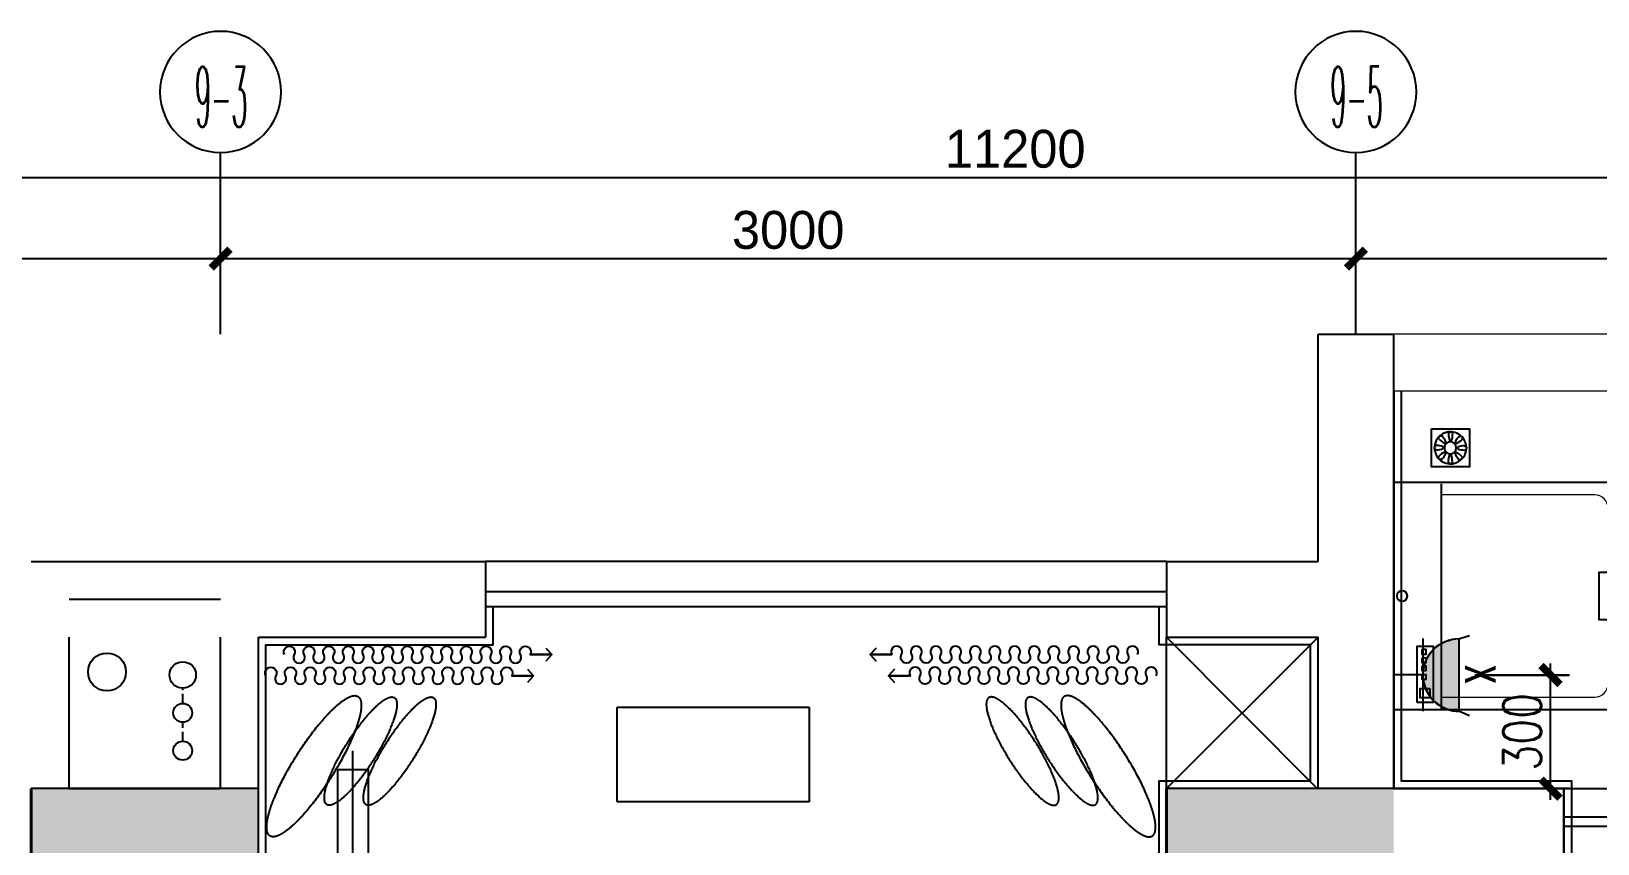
# Model space of a CAD drawing. Header units: inches. Extents: x -2597087 to 134135, y -662679 to 20000.
# Drawn here: x 10418 to 14557, y -52737 to -50592 of the extents above; entities that cross this region are included whole.
import ezdxf
from ezdxf.enums import TextEntityAlignment as Align

# ---------------------------------------------------------------- set-up
doc = ezdxf.new("R2010")
doc.units = ezdxf.units.IN
doc.header["$LTSCALE"] = 100
doc.header["$MEASUREMENT"] = 0
for name, pattern in [('__DASH', [0.35, 0.25, -0.1]), ('DASH', [0.35, 0.25, -0.1]), ('HIDDEN2', [4.7625, 3.175, -1.5875])]:
    doc.linetypes.add(name, pattern=pattern)
doc.layers.get('0').update_dxf_attribs({"linetype": 'CONTINUOUS'})
doc.layers.get('Defpoints').update_dxf_attribs({"linetype": 'CONTINUOUS'})
for name, color, linetype in [('003门', 17, 'CONTINUOUS'), ('006地漏', 146, 'CONTINUOUS'), ('009活动家具', 157, 'CONTINUOUS'), ('011 完成面', 24, 'CONTINUOUS'), ('011-厨卫固定', 142, 'CONTINUOUS'), ('012到顶家具', 11, 'CONTINUOUS'), ('017-插座图层', 30, 'CONTINUOUS'), ('026窗帘', 11, 'CONTINUOUS'), ('029空调室内机', 82, 'CONTINUOUS'), ('05 轴号 建筑尺寸', 2, 'CONTINUOUS'), ('LVTRY', 153, 'CONTINUOUS'), ('PIPE-凝结', 99, 'DASH'), ('PUB_HATCH', 8, 'CONTINUOUS'), ('VPIPE-凝结', 99, 'DASH'), ('VPIPE-废水', 91, 'DASH'), ('WALL', 7, 'CONTINUOUS'), ('WINDOW', 4, 'CONTINUOUS'), ('插座尺寸标注', 2, 'CONTINUOUS')]:
    doc.layers.add(name, color=color, linetype=linetype)
doc.layers.add('BALCONY', color=3, linetype='CONTINUOUS', lineweight=0)
doc.layers.add('COLUMN', color=30, linetype='CONTINUOUS', lineweight=40)
doc.styles.add('SF', font='sf.shx')
doc.styles.add('尺寸标注', font='romans.shx', dxfattribs={"width": 0.8, "bigfont": 'hztxt.shx'})
doc.styles.add('文字标注', font='')
doc.styles.get('文字标注').set_extended_font_data('SimSun')
doc.dimstyles.new('1：50', dxfattribs={"dimscale": 50, "dimtxt": 2, "dimasz": 1, "dimexe": 1, "dimexo": 1, "dimgap": 0.5, "dimtad": 1, "dimdec": 0, "dimrnd": 5, "dimzin": 0, "dimdsep": 46, "dimtxsty": 'SF', "dimblk": 'ARCHTICK', "dimcen": 0.09, "dimdle": 1, "dimclrd": 251, "dimclre": 251, "dimclrt": 2, "dimadec": 0, "dimazin": 0, "dimtfac": 1, "dimtdec": 0, "dimtix": 1, "dimtmove": 2, "dimatfit": 0, "dimldrblk": 'ARCHTICK', "dimfxl": 5, "dimfxlon": 1, "dimtolj": 1, "dimtzin": 0, "dimarcsym": 0})
doc.dimstyles.new('A3-50', dxfattribs={"dimscale": 50, "dimtxt": 2, "dimasz": 1, "dimexe": 1, "dimexo": 1, "dimgap": 0.5, "dimtad": 1, "dimdec": 0, "dimlfac": -50, "dimrnd": 5, "dimzin": 0, "dimdsep": 46, "dimtxsty": '尺寸标注', "dimblk": 'ARCHTICK', "dimcen": 0, "dimdle": 0.6, "dimclrd": 251, "dimclre": 251, "dimclrt": 2, "dimadec": 0, "dimazin": 0, "dimtfac": 1, "dimtdec": 0, "dimtix": 1, "dimtmove": 2, "dimatfit": 3, "dimldrblk": 'DOT', "dimfxl": 4, "dimfxlon": 1, "dimtolj": 1, "dimtzin": 0, "dimlwe": 30, "dimarcsym": 0})

# ---------------------------------------------------------------- blocks, each defined once
blk = doc.blocks.new('*U1377')
at = {"linetype": 'Continuous'}
for p, q in [((-20.5, -63.4), (-27.1, -65.6)), ((-13.8, -61.8), (-20.5, -63.4)), ((-20.5, -63.4), (-20.5, -63.4)), ((-6.9, -60.8), (-13.8, -61.8)), ((-13.8, -61.8), (-13.8, -61.8)), ((0, -60.5), (-6.9, -60.8)), ((-6.9, -60.8), (-6.9, -60.8)), ((6.9, -60.8), (0, -60.5)), ((6.9, -60.8), (6.9, -60.8)), ((6.9, -60.8), (13.8, -61.8)), ((13.8, -61.8), (13.8, -61.8)), ((13.8, -61.8), (20.5, -63.4)), ((20.5, -63.4), (20.5, -63.4)), ((20.5, -63.4), (27.1, -65.6)), ((-63.7, -95.9), (-67.1, -102)), ((-59.8, -90.2), (-63.7, -95.9)), ((-63.7, -95.9), (-63.7, -95.9)), ((-55.4, -84.9), (-59.8, -90.2)), ((-59.8, -90.2), (-59.8, -90.2)), ((-50.5, -80), (-55.4, -84.9)), ((-55.4, -84.9), (-55.4, -84.9)), ((-45.1, -75.6), (-50.5, -80)), ((-50.5, -80), (-50.5, -80)), ((-39.4, -71.7), (-45.1, -75.6)), ((-45.1, -75.6), (-45.1, -75.6)), ((-33.4, -68.3), (-39.4, -71.7)), ((-39.4, -71.7), (-39.4, -71.7)), ((-27.1, -65.6), (-33.4, -68.3)), ((-33.4, -68.3), (-33.4, -68.3)), ((-27.1, -65.6), (-27.1, -65.6)), ((27.1, -65.6), (27.1, -65.6)), ((27.1, -65.6), (33.4, -68.3)), ((33.4, -68.3), (33.4, -68.3)), ((33.4, -68.3), (39.5, -71.7)), ((39.5, -71.7), (39.5, -71.7)), ((39.5, -71.7), (45.2, -75.6)), ((45.2, -75.6), (45.2, -75.6)), ((45.2, -75.6), (50.5, -80)), ((50.5, -80), (50.5, -80)), ((50.5, -80), (55.4, -84.9)), ((55.4, -84.9), (55.4, -84.9)), ((55.4, -84.9), (59.8, -90.2)), ((59.8, -90.2), (59.8, -90.2)), ((59.8, -90.2), (63.7, -95.9)), ((63.7, -95.9), (63.7, -95.9)), ((63.7, -95.9), (67.1, -102)), ((-74.7, -128.5), (-75, -135.4)), ((-73.7, -121.6), (-74.7, -128.5)), ((-74.7, -128.5), (-74.7, -128.5)), ((-72.1, -114.9), (-73.7, -121.6)), ((-73.7, -121.6), (-73.7, -121.6)), ((-69.9, -108.3), (-72.1, -114.9)), ((-72.1, -114.9), (-72.1, -114.9)), ((-67.1, -102), (-69.9, -108.3)), ((-69.9, -108.3), (-69.9, -108.3)), ((-67.1, -102), (-67.1, -102)), ((67.1, -102), (67.1, -102)), ((67.1, -102), (69.9, -108.3)), ((69.9, -108.3), (69.9, -108.3)), ((69.9, -108.3), (72.1, -114.9)), ((72.1, -114.9), (72.1, -114.9)), ((72.1, -114.9), (73.7, -121.6)), ((73.7, -121.6), (73.7, -121.6)), ((73.7, -121.6), (74.7, -128.5)), ((74.7, -128.5), (74.7, -128.5)), ((74.7, -128.5), (75, -135.4)), ((75, -135.4), (-75, -135.4)), ((75, -135.4), (75, -135.4))]:
    blk.add_line(p, q, dxfattribs=at)
for points in [[(-20.5, -63.4), (-27.1, -65.6), (27.1, -65.6)], [(-13.8, -61.8), (-20.5, -63.4), (20.5, -63.4)], [(-20.5, -63.4), (-20.5, -63.4), (20.5, -63.4)], [(-6.9, -60.8), (-13.8, -61.8), (13.8, -61.8)], [(-13.8, -61.8), (-13.8, -61.8), (13.8, -61.8)], [(0, -60.5), (-6.9, -60.8), (6.9, -60.8)], [(-6.9, -60.8), (-6.9, -60.8), (6.9, -60.8)], [(-63.7, -95.9), (-67.1, -102), (67.1, -102)], [(-59.8, -90.2), (-63.7, -95.9), (63.7, -95.9)], [(-63.7, -95.9), (-63.7, -95.9), (63.7, -95.9)], [(-55.4, -84.9), (-59.8, -90.2), (59.8, -90.2)], [(-59.8, -90.2), (-59.8, -90.2), (59.8, -90.2)], [(-50.5, -80), (-55.4, -84.9), (55.4, -84.9)], [(-55.4, -84.9), (-55.4, -84.9), (55.4, -84.9)], [(-45.1, -75.6), (-50.5, -80), (50.5, -80)], [(-50.5, -80), (-50.5, -80), (50.5, -80)], [(-39.4, -71.7), (-45.1, -75.6), (45.2, -75.6)], [(-45.1, -75.6), (-45.1, -75.6), (45.2, -75.6)], [(-33.4, -68.3), (-39.4, -71.7), (39.5, -71.7)], [(-39.4, -71.7), (-39.4, -71.7), (39.5, -71.7)], [(-27.1, -65.6), (-33.4, -68.3), (33.4, -68.3)], [(-33.4, -68.3), (-33.4, -68.3), (33.4, -68.3)], [(-27.1, -65.6), (-27.1, -65.6), (27.1, -65.6)], [(-74.7, -128.5), (-75, -135.4), (75, -135.4)], [(-73.7, -121.6), (-74.7, -128.5), (74.7, -128.5)], [(-74.7, -128.5), (-74.7, -128.5), (74.7, -128.5)], [(-72.1, -114.9), (-73.7, -121.6), (73.7, -121.6)], [(-73.7, -121.6), (-73.7, -121.6), (73.7, -121.6)], [(-69.9, -108.3), (-72.1, -114.9), (72.1, -114.9)], [(-72.1, -114.9), (-72.1, -114.9), (72.1, -114.9)], [(-67.1, -102), (-69.9, -108.3), (69.9, -108.3)], [(-69.9, -108.3), (-69.9, -108.3), (69.9, -108.3)], [(-67.1, -102), (-67.1, -102), (67.1, -102)]]:
    blk.add_solid(points, dxfattribs=at)
at = {"linetype": 'Continuous', "extrusion": (0, 0, -1)}
for points in [[(20.5, -63.4), (-20.5, -63.4), (-20.5, -63.4)], [(20.5, -63.4), (-20.5, -63.4), (-27.1, -65.6)], [(13.8, -61.8), (-13.8, -61.8), (-13.8, -61.8)], [(13.8, -61.8), (-13.8, -61.8), (-20.5, -63.4)], [(6.9, -60.8), (-6.9, -60.8), (-6.9, -60.8)], [(6.9, -60.8), (-6.9, -60.8), (-13.8, -61.8)], [(63.7, -95.9), (-63.7, -95.9), (-63.7, -95.9)], [(63.7, -95.9), (-63.7, -95.9), (-67.1, -102)], [(59.8, -90.2), (-59.8, -90.2), (-59.8, -90.2)], [(59.8, -90.2), (-59.8, -90.2), (-63.7, -95.9)], [(55.4, -84.9), (-55.4, -84.9), (-55.4, -84.9)], [(55.4, -84.9), (-55.4, -84.9), (-59.8, -90.2)], [(50.5, -80), (-50.5, -80), (-50.5, -80)], [(50.5, -80), (-50.5, -80), (-55.4, -84.9)], [(45.1, -75.6), (-45.2, -75.6), (-45.2, -75.6)], [(45.1, -75.6), (-45.2, -75.6), (-50.5, -80)], [(39.4, -71.7), (-39.5, -71.7), (-39.5, -71.7)], [(39.4, -71.7), (-39.5, -71.7), (-45.2, -75.6)], [(33.4, -68.3), (-33.4, -68.3), (-33.4, -68.3)], [(33.4, -68.3), (-33.4, -68.3), (-39.5, -71.7)], [(27.1, -65.6), (-27.1, -65.6), (-27.1, -65.6)], [(27.1, -65.6), (-27.1, -65.6), (-33.4, -68.3)], [(74.7, -128.5), (-74.7, -128.5), (-74.7, -128.5)], [(74.7, -128.5), (-74.7, -128.5), (-75, -135.4)], [(73.7, -121.6), (-73.7, -121.6), (-73.7, -121.6)], [(73.7, -121.6), (-73.7, -121.6), (-74.7, -128.5)], [(72.1, -114.9), (-72.1, -114.9), (-72.1, -114.9)], [(72.1, -114.9), (-72.1, -114.9), (-73.7, -121.6)], [(69.9, -108.3), (-69.9, -108.3), (-69.9, -108.3)], [(69.9, -108.3), (-69.9, -108.3), (-72.1, -114.9)], [(67.1, -102), (-67.1, -102), (-67.1, -102)], [(67.1, -102), (-67.1, -102), (-69.9, -108.3)], [(75, -135.4), (-75, -135.4), (-75, -135.4)]]:
    blk.add_solid(points, dxfattribs=at)
blk = doc.blocks.new('A$C14D57D85')
for p, q in [((0, -60.5), (0, 0)), ((75, -60.5), (-75, -60.5)), ((-75, -136.2), (-81.2, -156.2)), ((75, -135.4), (-75, -135.4)), ((-75, -135.4), (-75, -136.2)), ((75, -136), (83.4, -156.6))]:
    blk.add_line(p, q)
blk.add_arc((0, -135.5), 75, 0.0968, 179.9027)
at = {"linetype": 'Continuous'}
blk.add_blockref('*U1377', (0, 0), dxfattribs=at)
at = {"color": 2, "style": '文字标注'}
blk.add_attdef('F', text='', height=62.7, dxfattribs=at).set_placement((-19.2, -207.1), (25.6, -207.1), align=Align.ALIGNED)
blk = doc.blocks.new('_ArchTick')
at = {"color": 0, "linetype": 'ByBlock', "const_width": 0.4}
blk.add_lwpolyline([(-0.5, -0.5), (0.5, 0.5)], dxfattribs=at)
blk = doc.blocks.new('*D1427')
at = {"layer": 'Defpoints', "color": 0, "transparency": 16777216}
for p in [(-1528.7, -50685.7), (-1114.2, -50685.7), (-1528.7, -50985.7)]:
    blk.add_point(p, dxfattribs=at)
at = {"layer": '插座尺寸标注', "color": 251, "lineweight": -2, "transparency": 16777216}
blk.add_line((-1114.2, -51015.7), (-1114.2, -50655.7), dxfattribs=at)
at = {"layer": '插座尺寸标注', "color": 251, "lineweight": 30, "transparency": 16777216}
for p, q in [((-1314.2, -50685.7), (-1064.2, -50685.7)), ((-1314.2, -50985.7), (-1064.2, -50985.7))]:
    blk.add_line(p, q, dxfattribs=at)
at = {"layer": '插座尺寸标注', "color": 251, "lineweight": -2, "transparency": 16777216, "xscale": 50, "yscale": 50, "zscale": 50}
for p, rotation in [((-1114.2, -50685.7), 90), ((-1114.2, -50985.7), 270)]:
    blk.add_blockref('_ArchTick', p, dxfattribs=dict(at, rotation=rotation))
at = {"layer": '插座尺寸标注', "color": 2, "transparency": 16777216, "insert": (-1189.2, -50835.7), "char_height": 100, "attachment_point": 5, "rotation": 90, "style": '尺寸标注'}
blk.add_mtext('\\A1;300', dxfattribs=at)
blk = doc.blocks.new('_Dot')
at = {"color": 0, "linetype": 'ByBlock', "lineweight": -2}
blk.add_line((-0.5, 0), (-1, 0), dxfattribs=at)
at = {"color": 0, "linetype": 'ByBlock', "const_width": 0.5}
blk.add_lwpolyline([(-0.25, 0, 1), (0.25, 0, 1)], format="xyb", close=True, dxfattribs=at)
blk = doc.blocks.new('sdfgadsgfasdy568753sdfas')
at = {"layer": '029空调室内机', "color": 250, "linetype": '__DASH', "ltscale": 100}
blk.add_line((0, 100), (0, -300), dxfattribs=at)
blk.add_lwpolyline([(-40, -250), (40, -250), (40, 50), (-40, 50)], close=True, dxfattribs=at)
blk = doc.blocks.new('*D1447')
at = {"color": 251, "lineweight": -2, "transparency": 16777216}
for p, q in [((-8128.7, -49571.4), (-8128.7, -49321.4)), ((3071.3, -49571.4), (3071.3, -49321.4)), ((-8178.7, -49371.4), (3121.3, -49371.4))]:
    blk.add_line(p, q, dxfattribs=at)
at = {"layer": 'Defpoints', "color": 0, "transparency": 16777216}
for p in [(3071.3, -49371.4), (-8128.7, -49785.7), (3071.3, -49785.7)]:
    blk.add_point(p, dxfattribs=at)
at = {"color": 251, "lineweight": -2, "transparency": 16777216, "xscale": 50, "yscale": 50, "zscale": 50, "rotation": 180}
blk.add_blockref('_ArchTick', (-8128.7, -49371.4), dxfattribs=at)
at = {"color": 251, "lineweight": -2, "transparency": 16777216, "xscale": 50, "yscale": 50, "zscale": 50}
blk.add_blockref('_ArchTick', (3071.3, -49371.4), dxfattribs=at)
at = {"color": 2, "transparency": 16777216, "insert": (-2528.7, -49296.4), "char_height": 100, "attachment_point": 5, "style": 'SF'}
blk.add_mtext('\\A1;11200', dxfattribs=at)
blk = doc.blocks.new('*D1448')
at = {"color": 251, "lineweight": -2, "transparency": 16777216}
for p, q in [((-8128.7, -49735.7), (-8128.7, -49535.7)), ((-4628.7, -49735.7), (-4628.7, -49535.7)), ((-8178.7, -49585.7), (-4578.7, -49585.7))]:
    blk.add_line(p, q, dxfattribs=at)
at = {"layer": 'Defpoints', "color": 0, "transparency": 16777216}
for p in [(-4628.7, -49585.7), (-8128.7, -49785.7), (-4628.7, -49785.7)]:
    blk.add_point(p, dxfattribs=at)
at = {"color": 251, "lineweight": -2, "transparency": 16777216, "xscale": 50, "yscale": 50, "zscale": 50, "rotation": 180}
blk.add_blockref('_ArchTick', (-8128.7, -49585.7), dxfattribs=at)
at = {"color": 251, "lineweight": -2, "transparency": 16777216, "xscale": 50, "yscale": 50, "zscale": 50}
blk.add_blockref('_ArchTick', (-4628.7, -49585.7), dxfattribs=at)
at = {"color": 2, "transparency": 16777216, "insert": (-6378.7, -49510.7), "char_height": 100, "attachment_point": 5, "style": 'SF'}
blk.add_mtext('\\A1;3500', dxfattribs=at)
blk = doc.blocks.new('*D1449')
at = {"color": 251, "lineweight": -2, "transparency": 16777216}
for p, q in [((-4628.7, -49735.7), (-4628.7, -49535.7)), ((-1628.7, -49735.7), (-1628.7, -49535.7)), ((-4678.7, -49585.7), (-1578.7, -49585.7))]:
    blk.add_line(p, q, dxfattribs=at)
at = {"layer": 'Defpoints', "color": 0, "transparency": 16777216}
for p in [(-1628.7, -49585.7), (-4628.7, -49785.7), (-1628.7, -49785.7)]:
    blk.add_point(p, dxfattribs=at)
at = {"color": 251, "lineweight": -2, "transparency": 16777216, "xscale": 50, "yscale": 50, "zscale": 50, "rotation": 180}
blk.add_blockref('_ArchTick', (-4628.7, -49585.7), dxfattribs=at)
at = {"color": 251, "lineweight": -2, "transparency": 16777216, "xscale": 50, "yscale": 50, "zscale": 50}
blk.add_blockref('_ArchTick', (-1628.7, -49585.7), dxfattribs=at)
at = {"color": 2, "transparency": 16777216, "insert": (-3128.7, -49510.7), "char_height": 100, "attachment_point": 5, "style": 'SF'}
blk.add_mtext('\\A1;3000', dxfattribs=at)
blk = doc.blocks.new('*D1450')
at = {"color": 251, "lineweight": -2, "transparency": 16777216}
for p, q in [((-1628.7, -49735.7), (-1628.7, -49535.7)), ((3071.3, -49735.7), (3071.3, -49535.7)), ((-1678.7, -49585.7), (3121.3, -49585.7))]:
    blk.add_line(p, q, dxfattribs=at)
at = {"layer": 'Defpoints', "color": 0, "transparency": 16777216}
for p in [(3071.3, -49585.7), (-1628.7, -49785.7), (3071.3, -49785.7)]:
    blk.add_point(p, dxfattribs=at)
at = {"color": 251, "lineweight": -2, "transparency": 16777216, "xscale": 50, "yscale": 50, "zscale": 50, "rotation": 180}
blk.add_blockref('_ArchTick', (-1628.7, -49585.7), dxfattribs=at)
at = {"color": 251, "lineweight": -2, "transparency": 16777216, "xscale": 50, "yscale": 50, "zscale": 50}
blk.add_blockref('_ArchTick', (3071.3, -49585.7), dxfattribs=at)
at = {"color": 2, "transparency": 16777216, "insert": (721.3, -49510.7), "char_height": 100, "attachment_point": 5, "style": 'SF'}
blk.add_mtext('\\A1;4700', dxfattribs=at)
blk = doc.blocks.new('$plan$00001623')
at = {"layer": 'LVTRY', "linetype": 'Continuous'}
blk.add_line((-341.1, -144.7), (341.9, -144.7), dxfattribs=at)
at = {"layer": 'LVTRY'}
blk.add_lwpolyline([(295, -705.8), (-295, -705.8, -0.414214), (-345, -655.8), (-345, 0), (345, 0), (345, -655.8, -0.414214)], format="xyb", close=True, dxfattribs=at)
for points in [[(323.4, -71.6), (152, -71.6), (152, -119.7), (323.4, -119.7)], [(163, -85.8), (176.7, -85.8), (176.7, -98.5), (163, -98.5)], [(188.5, -85.8), (202.2, -85.8), (202.2, -98.5), (188.5, -98.5)], [(213.1, -85.8), (226.7, -85.8), (226.7, -98.5), (213.1, -98.5)], [(239.5, -85.8), (253.1, -85.8), (253.1, -98.5), (239.5, -98.5)], [(280.9, -109.8), (309.2, -109.8), (309.2, -80.1), (280.9, -80.1)]]:
    blk.add_lwpolyline(points, close=True, dxfattribs=at)
at = {"layer": 'LVTRY', "lineweight": 13}
blk.add_lwpolyline([(307.3, -144.7), (307.3, -611, -0.414214), (267.3, -651), (-267.3, -651, -0.414214), (-307.3, -611), (-307.3, -144.7)], format="xyb", dxfattribs=at)
at = {"layer": 'LVTRY'}
blk.add_lwpolyline([(-71, -651), (-71, -623.4), (0, -623.4), (71, -623.4), (71, -651)], dxfattribs=at)
blk.add_circle((0, -25.5), 16, dxfattribs=at)
blk = doc.blocks.new('$DorLib2D$00000131')
at = {"color": 0, "linetype": 'Continuous'}
for p, q in [((0.15, 0.125), (0.2319, 0.1973)), ((0.2319, 0.1973), (0.2319, 0.125)), ((-0.5, 0.125), (-0.5, 0)), ((0.0192, 0.125), (-0.5, 0.125)), ((0.0192, 0), (0.0192, 0.125)), ((0.35, 0.125), (0.15, 0.125)), ((-0.5, 0), (0.0192, 0)), ((-0.024, 0), (0.5, 0)), ((-0.024, -0.125), (-0.024, 0)), ((0.5, 0), (0.5, -0.125)), ((-0.35, -0.125), (-0.15, -0.125)), ((-0.2319, -0.1973), (-0.2319, -0.125)), ((-0.15, -0.125), (-0.2319, -0.1973)), ((0.5, -0.125), (-0.024, -0.125))]:
    blk.add_line(p, q, dxfattribs=at)
blk = doc.blocks.new('A$C3B4B66AD')
at = {"layer": '026窗帘', "elevation": -1.4}
blk.add_lwpolyline([(22.2, 755.9, -1.732051), (22.2, 730, 1.732051), (22.2, 704, -1.732051), (22.2, 678, 1.732051), (22.2, 652, -1.732051), (22.2, 626, 1.732051), (22.2, 600.1, -1.732051), (22.2, 574.1, 1.732051), (22.2, 548.1, -1.732051), (22.2, 522.1, 1.732051), (22.2, 496.1, -1.732051), (22.2, 470.1, 1.732051), (22.2, 444.2, -1.732051), (22.2, 418.2, 1.732051), (22.2, 392.2, -1.732051), (22.2, 366.2, 1.732051), (22.2, 340.2, -1.732051), (22.2, 314.3, 1.732051), (22.2, 288.3, -1.732051), (22.2, 262.3, 1.732051), (22.2, 236.3, -1.732051), (22.2, 210.3, 1.732051), (22.2, 184.4, -1.732051), (22.2, 158.4, 1.732051), (22.2, 132.4, -1.732051), (22.2, 106.4), (22.2, 49.1), (22.2, 106.4)], format="xyb", dxfattribs=at)
at = {"layer": '026窗帘', "color": 251, "elevation": -1.4}
blk.add_lwpolyline([(77.9, 706.8, -1.732051), (77.9, 680.9, 1.732051), (77.9, 654.9, -1.732051), (77.9, 628.9, 1.732051), (77.9, 602.9, -1.732051), (77.9, 576.9, 1.732051), (77.9, 551, -1.732051), (77.9, 525, 1.732051), (77.9, 499, -1.732051), (77.9, 473, 1.732051), (77.9, 447, -1.732051), (77.9, 421.1, 1.732051), (77.9, 395.1, -1.732051), (77.9, 369.1, 1.732051), (77.9, 343.1, -1.732051), (77.9, 317.1, 1.732051), (77.9, 291.2, -1.732051), (77.9, 265.2, 1.732051), (77.9, 239.2, -1.732051), (77.9, 213.2, 1.732051), (77.9, 187.2, -1.732051), (77.9, 161.3, 1.732051), (77.9, 135.3, -1.732051), (77.9, 109.3, 1.732051), (77.9, 83.3, -1.732051), (77.9, 57.3), (77.9, 0), (77.9, 57.3)], format="xyb", dxfattribs=at)
at = {"layer": '026窗帘', "elevation": -1.4}
blk.add_lwpolyline([(39.9, 65), (22.2, 49.1), (4.6, 65)], dxfattribs=at)
at = {"layer": '026窗帘', "color": 251, "elevation": -1.4}
blk.add_lwpolyline([(95.5, 15.9), (77.9, 0), (60.3, 15.9)], dxfattribs=at)
blk = doc.blocks.new('A$C13462838')
at = {"color": 251}
blk.add_line((0, 25), (0, 10), dxfattribs=at)
blk.add_circle((0, 5), 5, dxfattribs=at)
blk = doc.blocks.new('A$C5A370B41')
at = {"color": 251, "ltscale": 5}
for p, q in [((44, 87.4), (44.7, 89)), ((55.1, 87.4), (54.4, 89)), ((12.6, 55.1), (11, 54.4)), ((12.6, 44), (11, 44.7)), ((19.3, 72.3), (18.7, 73.8)), ((27.1, 80), (25.5, 80.7)), ((50, 50), (50, 50)), ((50, 50), (50, 50)), ((50, 50), (50, 50)), ((50, 50), (50, 50)), ((72.3, 80.7), (73.8, 81.3)), ((80, 72.9), (80.7, 74.5)), ((87.4, 56), (89, 55.3)), ((87.4, 44.9), (89, 45.6)), ((20, 27.1), (19.3, 25.5)), ((27.7, 19.3), (26.2, 18.7)), ((44.9, 12.6), (45.6, 11)), ((56, 12.6), (55.3, 11)), ((72.9, 20), (74.5, 19.3)), ((80.7, 27.7), (81.3, 26.2))]:
    blk.add_line(p, q, dxfattribs=at)
at = {"ltscale": 5}
blk.add_lwpolyline([(100, 100), (0, 100), (0, 0), (100, 0)], close=True, dxfattribs=at)
at = {"color": 251, "ltscale": 5}
for centre, major_axis, start_param, end_param in [((50, 50), (42.1, 3.5), -0.016227, 6.266958), ((49.6, 87), (3.72, 3.72), 5.892931, 8.244236), ((13, 49.6), (-3.72, 3.72), -0.390255, 1.961051), ((23.5, 75.8), (3.72, 3.72), 0.395144, 2.746449), ((50.4, 50), (-11.2, 11.2), 1.570796326784468, 7.853981633964052), ((75.8, 76.5), (3.72, 3.72), 5.107533, 7.458838), ((87, 50.4), (-3.72, 3.72), 2.751338, 5.102644), ((24.2, 23.5), (3.72, 3.72), 1.96594, 4.317245), ((50.4, 13), (3.72, 3.72), 2.751338, 5.102644), ((76.5, 24.2), (3.72, 3.72), 3.536736, 5.888042)]:
    blk.add_ellipse(centre, major_axis=major_axis, ratio=1, start_param=start_param, end_param=end_param, dxfattribs=at)
at = {"color": 251, "ltscale": 5, "extrusion": (0, 0, -1)}
for centre, major_axis, start_param, end_param in [((49.6, 87.4), (0, 19.2), 1.570796, 4.712389), ((12.6, 49.6), (-19.2, 0), 1.570796, 4.712389), ((23.2, 76.2), (-13.6, 13.6), 1.570796, 4.712389), ((76.2, 76.8), (13.6, 13.6), 1.570796, 4.712389), ((87.4, 50.4), (-19.2, 0), 4.712389, 7.853982), ((23.8, 23.2), (13.6, 13.6), -1.570796, 1.570796), ((50.4, 12.6), (0, 19.2), 4.712389, 7.853982), ((76.8, 23.8), (-13.6, 13.6), 4.712389, 7.853982)]:
    blk.add_ellipse(centre, major_axis=major_axis, ratio=0.286893, start_param=start_param, end_param=end_param, dxfattribs=at)
blk = doc.blocks.new('A$C021D4E37')
at = {"layer": 'PUB_HATCH'}
for points in [[(7568.417, 2723.462), (7568.417, 4373.462), (6968.417, 4373.462), (6968.417, 4173.462), (7368.417, 4173.462), (7368.417, 2723.462)], [(9968.417, 4373.462), (9968.417, 4173.462), (10368.417, 4173.462), (10368.417, 1173.462), (9568.417, 1173.462), (9568.417, 973.462), (10568.417, 973.462), (10568.417, 4373.462)]]:
    blk.add_hatch(color=250, dxfattribs=at).paths.add_polyline_path(points)
at = {"layer": '003门'}
blk.add_line((11018.417, 4373.462), (12818.417, 4373.462), dxfattribs=at)
at = {"layer": '009活动家具', "color": 251, "linetype": 'DASH', "ltscale": 200}
blk.add_lwpolyline([(8516.138, 4588.161), (9024.041, 4588.161), (9024.041, 4338.12), (8516.138, 4338.12)], close=True, dxfattribs=at)
for centre, major_axis in [((7715.288, 4432.486), (116.321, 184.137)), ((7838.568, 4472.373), (89.223, 141.241)), ((7941.79, 4472.373), (89.223, 141.241))]:
    blk.add_ellipse(centre, major_axis=major_axis, ratio=0.24797797, dxfattribs=at)
at = {"layer": '009活动家具', "color": 251, "linetype": 'DASH', "ltscale": 200, "extrusion": (0, 0, -1)}
for centre, major_axis in [((9587.78, 4472.373), (-89.223, 141.241)), ((9691.002, 4472.373), (-89.223, 141.241)), ((9814.282, 4432.486), (-116.321, 184.137))]:
    blk.add_ellipse(centre, major_axis=major_axis, ratio=0.24797797, dxfattribs=at)
at = {"layer": '011 完成面'}
blk.add_line((11038.417, 4273.462), (11038.417, 4153.462), dxfattribs=at)
for points in [[(10588.417, 5423.462), (10588.417, 4393.462), (11038.417, 4393.462), (11038.417, 4173.462)], [(7588.417, 4173.462), (7588.417, 4753.462), (8188.417, 4753.462), (8188.417, 4853.462)], [(9948.417, 4153.462), (9948.417, 4393.462), (10348.417, 4393.462), (10348.417, 4753.462), (9948.417, 4753.462), (9948.417, 4853.462)]]:
    blk.add_lwpolyline(points, dxfattribs=at)
at = {"layer": '011-厨卫固定'}
blk.add_lwpolyline([(10568.417, 5423.462), (10568.417, 4373.462), (11018.417, 4373.462), (11018.417, 4173.462)], dxfattribs=at)
at = {"layer": '012到顶家具', "color": 251}
for p, q in [((9968.417, 4373.462), (9968.417, 4773.462)), ((10368.417, 4773.462), (9968.417, 4373.462)), ((10366.188, 4373.462), (9968.417, 4773.462))]:
    blk.add_line(p, q, dxfattribs=at)
at = {"layer": 'BALCONY'}
for points in [[(13268.417, 5573.462), (10568.417, 5573.462)], [(13268.417, 5423.462), (10568.417, 5423.462)]]:
    blk.add_lwpolyline(points, dxfattribs=at)
at = {"layer": 'COLUMN'}
for p, q in [((6968.417, 4373.462), (6968.417, 4173.462)), ((9968.417, 4373.462), (9968.417, 4173.462))]:
    blk.add_line(p, q, dxfattribs=at)
at = {"layer": 'PIPE-凝结', "linetype": 'DASH'}
for p, q in [((7368.414, 4598.483), (7368.414, 4638.46)), ((7368.414, 4498.512), (7368.414, 4548.489))]:
    blk.add_line(p, q, dxfattribs=at)
at = {"layer": 'VPIPE-凝结', "linetype": 'Continuous'}
for centre, radius in [((7368.417, 4673.462), 35), ((7368.414, 4573.483), 25), ((7368.414, 4473.512), 25)]:
    blk.add_circle(centre, radius, dxfattribs=at)
at = {"layer": 'VPIPE-废水', "linetype": 'Continuous'}
blk.add_circle((7168.417, 4681.445), 50, dxfattribs=at)
at = {"layer": 'WALL'}
for p, q in [((10368.417, 4973.462), (10368.417, 5573.462)), ((10368.417, 5573.462), (10568.417, 5573.462)), ((10568.417, 4873.462), (10568.417, 5573.462)), ((6968.417, 4973.462), (7468.417, 4973.462)), ((7468.417, 4973.462), (8168.417, 4973.462)), ((8168.417, 4973.462), (8168.417, 4773.462)), ((9968.417, 4973.462), (10368.417, 4973.462)), ((9968.417, 4973.462), (9968.417, 4773.462)), ((7068.417, 4873.462), (7468.417, 4873.462)), ((10568.417, 4373.462), (10568.417, 4873.462)), ((7068.417, 4373.462), (7068.417, 4773.462)), ((7468.417, 4373.462), (7468.417, 4773.462)), ((7568.417, 4373.462), (7568.417, 4773.462)), ((7568.417, 4773.462), (8168.417, 4773.462)), ((9968.417, 4773.462), (10368.417, 4773.462)), ((10368.417, 4373.462), (10368.417, 4773.462)), ((7568.417, 4373.462), (6968.417, 4373.462)), ((7068.417, 4373.462), (7468.417, 4373.462)), ((7568.417, 2723.462), (7568.417, 4373.462)), ((7568.417, 4173.462), (7568.417, 4373.462)), ((10568.417, 4373.462), (9968.417, 4373.462)), ((10368.417, 4373.462), (9968.417, 4373.462)), ((9968.417, 4373.462), (9968.417, 4173.462)), ((11018.417, 4373.462), (10568.417, 4373.462)), ((11018.417, 4173.462), (11018.417, 4373.462))]:
    blk.add_line(p, q, dxfattribs=at)
at = {"layer": 'WINDOW'}
for p, q in [((9968.417, 4973.462), (8168.417, 4973.462)), ((9968.417, 4893.462), (8168.417, 4893.462)), ((9968.417, 4853.462), (8168.417, 4853.462))]:
    blk.add_line(p, q, dxfattribs=at)
at = {"layer": '003门', "xscale": -1800, "yscale": -200, "zscale": -1800}
blk.add_blockref('$DorLib2D$00000131', (11918.417, 4273.462), dxfattribs=at)
at = {"layer": '006地漏', "extrusion": (0, 0, -1), "zscale": -1}
blk.add_blockref('A$C5A370B41', (-10768.417, 5223.462), dxfattribs=at)
at = {"layer": '009活动家具', "linetype": 'HIDDEN2', "ltscale": 30, "xscale": -0.8695652173913043, "yscale": 0.8695652173913043, "zscale": 0.8695652173913043, "rotation": 90}
blk.add_blockref('$plan$00001623', (10568.417, 4882.109), dxfattribs=at)
at = {"layer": '017-插座图层', "color": 65}
ref = blk.add_blockref('A$C14D57D85', (10568.417, 4673.462), dxfattribs=dict(at, xscale=-1.279999999969736, yscale=1.279999999969736, zscale=1.279999999969736, rotation=90))
ref.add_attrib('F', 'X', dxfattribs={"layer": '0', "color": 2, "height": 80.643, "rotation": 270, "style": '文字标注'}).set_placement((10756.904, 4675.236), align=Align.CENTER)
at = {"layer": '026窗帘', "linetype": 'DASH', "lineweight": 13, "ltscale": 0.5, "rotation": 90.00000000000001}
blk.add_blockref('A$C3B4B66AD', (8344.216, 4649.233, 1.368), dxfattribs=at)
at = {"layer": '026窗帘', "linetype": 'DASH', "lineweight": 13, "ltscale": 0.5, "xscale": -1, "rotation": 270}
blk.add_blockref('A$C3B4B66AD', (9184.584, 4649.233, 1.368), dxfattribs=at)
at = {"layer": '029空调室内机', "xscale": -1, "rotation": 180}
blk.add_blockref('sdfgadsgfasdy568753sdfas', (7818.417, 4173.462), dxfattribs=at)
at = {"layer": '05 轴号 建筑尺寸'}
ref = blk.add_blockref('A$C13462838', (7468.417, 6373.54), dxfattribs=dict(at, xscale=-32.00312974788072, yscale=32.00312974788072, zscale=32.00312974788072, rotation=180))
ref.add_attrib('A', '9-3', dxfattribs={"height": 160.0156, "style": '尺寸标注', "width": 0.287471}).set_placement((7401.279, 6120.807), (7539.278, 6120.807), align=Align.FIT)
ref = blk.add_blockref('A$C13462838', (10468.417, 6373.54), dxfattribs=dict(at, xscale=-32.00312974788072, yscale=32.00312974788072, zscale=32.00312974788072, rotation=180))
ref.add_attrib('A', '9-5', dxfattribs={"height": 160.0156, "style": '尺寸标注', "width": 0.287471}).set_placement((10401.279, 6120.807), (10539.278, 6120.807), align=Align.FIT)
for p1, p2, distance, picture, middle in [((3968.417, 5573.462), (15168.417, 5573.462), 414.21, '*D1447', (9568.417, 6062.672)), ((3968.417, 5573.462), (7468.417, 5573.462), 200, '*D1448', (5718.417, 5848.462)), ((7468.417, 5573.462), (10468.417, 5573.462), 200, '*D1449', (8968.417, 5848.462)), ((10468.417, 5573.462), (15168.417, 5573.462), 200, '*D1450', (12818.417, 5848.462))]:
    dim = blk.add_aligned_dim(p1=p1, p2=p2, distance=distance, dimstyle='1：50', override={"dimfxl": 4, "dimarcsym": 1})
    dim.commit()
    dim.dimension.update_dxf_attribs({"geometry": picture, "text_midpoint": middle, "insert": (12097.113, 55359.113)})
at = {"layer": '插座尺寸标注'}
dim = blk.add_linear_dim(base=(10982.883, 4673.462), p1=(10568.417, 4373.462), p2=(10568.418, 4673.462), angle=90, dimstyle='A3-50', dxfattribs=at)
dim.commit()
dim.dimension.update_dxf_attribs({"geometry": '*D1427', "text_midpoint": (10907.883, 4523.462), "insert": (12097.113, 55359.113)})

msp = doc.modelspace()

# ---------------------------------------------------------------- block references
msp.add_blockref('A$C021D4E37', (3449.477, -56965.288))

doc.saveas('drawing.dxf')
